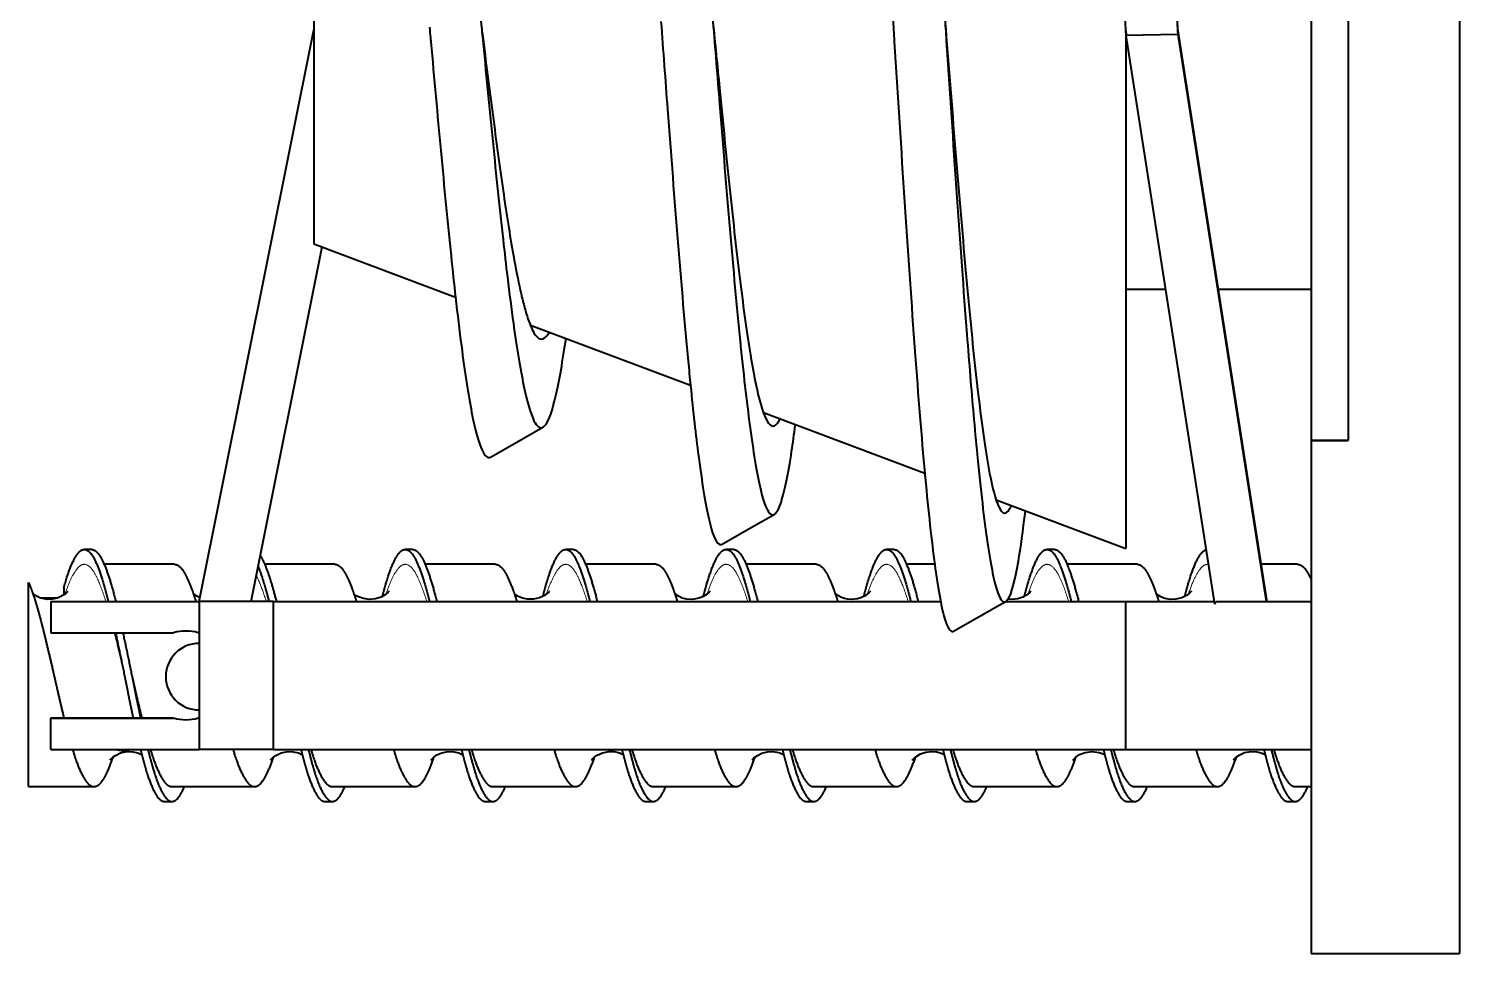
# Model space of a CAD drawing. Header units: inches. Extents: x 0 to 11, y 0 to 8.5.
# Drawn here: x 7.069 to 8.589, y 2.355 to 3.337 of the extents above; entities that cross this region are included whole.
import ezdxf

# ---------------------------------------------------------------- set-up
doc = ezdxf.new("R2010")
doc.units = ezdxf.units.IN
doc.header["$LTSCALE"] = 0.5
doc.header["$MEASUREMENT"] = 0
doc.layers.add('TANGENT_LINES', color=7, linetype='Continuous', lineweight=15)
doc.layers.add('Visible', color=7, linetype='Continuous', lineweight=40)

msp = doc.modelspace()

# ---------------------------------------------------------------- linework, layer by layer
at = {"layer": 'TANGENT_LINES'}
for points, weights, knots in [([(7.1077, 2.7372), (7.1156, 2.7607), (7.1233, 2.7666), (7.1318, 2.7732), (7.1404, 2.7563), (7.1455, 2.7462), (7.1508, 2.729)], [0.991968539742, 0.955470283993, 1, 0.951056516295, 1, 0.970100841654, 0.976731966897], [0.00100201, 0.00100201, 0.00100201, 0.01111111, 0.01111111, 0.02222222, 0.02222222, 0.02900991, 0.02900991, 0.02900991]), ([(7.4486, 2.7371), (7.4565, 2.7607), (7.4642, 2.7666), (7.4727, 2.7732), (7.4813, 2.7563), (7.4863, 2.7462), (7.4917, 2.7292)], [0.99202034302, 0.95543870754, 1, 0.951056516295, 1, 0.970237633086, 0.9766720555], [0.22321706, 0.22321706, 0.22321706, 0.23333333, 0.23333333, 0.24444444, 0.24444444, 0.25120107, 0.25120107, 0.25120107]), ([(7.6191, 2.7371), (7.6269, 2.7607), (7.6347, 2.7666), (7.6432, 2.7732), (7.6517, 2.7563), (7.6568, 2.7462), (7.6622, 2.729)], [0.992096589129, 0.955392322145, 1, 0.951056516295, 1, 0.970060489934, 0.976749932086], [0.33431764, 0.33431764, 0.33431764, 0.34444444, 0.34444444, 0.35555556, 0.35555556, 0.3623524, 0.3623524, 0.3623524]), ([(7.7895, 2.7369), (7.7973, 2.7607), (7.8051, 2.7666), (7.8136, 2.7732), (7.8222, 2.7563), (7.8272, 2.7462), (7.8326, 2.7292)], [0.992393057892, 0.955212967706, 1, 0.951056516295, 1, 0.970238978732, 0.976671473735], [0.44538804, 0.44538804, 0.44538804, 0.45555556, 0.45555556, 0.46666667, 0.46666667, 0.47342299, 0.47342299, 0.47342299]), ([(7.96, 2.7371), (7.9678, 2.7607), (7.9756, 2.7666), (7.9841, 2.7732), (7.9926, 2.7563), (7.9977, 2.7462), (8.003, 2.7292)], [0.992008864212, 0.955445700114, 1, 0.951056516295, 1, 0.970219556368, 0.976679884981], [0.55655198, 0.55655198, 0.55655198, 0.56666667, 0.56666667, 0.57777778, 0.57777778, 0.58453851, 0.58453851, 0.58453851]), ([(8.1304, 2.7372), (8.1383, 2.7607), (8.146, 2.7666), (8.1545, 2.7732), (8.1631, 2.7563), (8.1682, 2.7462), (8.1735, 2.729)], [0.991945457964, 0.955484369407, 1, 0.951056516295, 1, 0.970057521126, 0.976751259099], [0.66767187, 0.66767187, 0.66767187, 0.67777778, 0.67777778, 0.68888889, 0.68888889, 0.69568641, 0.69568641, 0.69568641]), ([(8.3009, 2.7371), (8.3087, 2.7607), (8.3165, 2.7666), (8.3192, 2.7687), (8.322, 2.7683)], [0.992104967912, 0.955387231309, 1, 0.983825460672, 0.978341444481], [0.77876093, 0.77876093, 0.77876093, 0.78888889, 0.78888889, 0.79256082, 0.79256082, 0.79256082]), ([(7.3107, 2.7566), (7.3107, 2.7564), (7.3108, 2.7563), (7.3159, 2.7462), (7.3212, 2.7292)], [0.999174396461, 0.999583656557, 1, 0.970218770933, 0.976680225779], [0.133238815, 0.133238815, 0.133238815, 0.133333333, 0.133333333, 0.140094244, 0.140094244, 0.140094244])]:
    msp.add_rational_spline(points, weights, degree=2, knots=knots, dxfattribs=at)
msp.add_rational_spline([(7.1599, 2.6955), (7.1652, 2.6737), (7.1707, 2.6502)], [0.987504084133, 0.966175755312, 0.982832080815], degree=2, dxfattribs=at)
at = {"layer": 'Visible'}
for p, q in [((8.4311, 3.7723), (8.4311, 2.9)), ((8.4704, 3.7723), (8.4704, 2.9)), ((8.4704, 3.7723), (8.4704, 2.9)), ((8.5886, 3.7723), (8.5886, 2.355)), ((7.3719, 3.5635), (7.3719, 3.1088)), ((7.25, 2.729), (7.3719, 3.3362)), ((8.2339, 3.3356), (8.2342, 3.3302)), ((8.2342, 3.335), (8.2342, 3.3362)), ((8.2342, 3.335), (8.2348, 3.3314)), ((8.2342, 3.335), (8.2342, 3.3314)), ((8.2894, 3.3314), (8.2342, 3.3302)), ((8.2894, 3.3314), (8.2342, 3.3302)), ((8.2342, 3.3302), (8.3286, 2.7261)), ((8.2342, 3.3302), (8.2342, 2.785)), ((8.2894, 3.335), (8.3838, 2.7308)), ((8.2894, 3.335), (8.2894, 3.3314)), ((8.2894, 3.3314), (8.3835, 2.729)), ((7.3052, 2.729), (7.3808, 3.1055)), ((7.3719, 3.1088), (7.5223, 3.0523)), ((8.2342, 3.0606), (8.2763, 3.0606)), ((8.3323, 3.0606), (8.4311, 3.0606)), ((7.602, 3.0224), (7.7719, 2.9586)), ((7.8495, 2.9295), (8.0208, 2.8652)), ((8.4311, 2.9), (8.4311, 2.355)), ((8.4704, 2.9), (8.4311, 2.9)), ((8.4311, 2.9), (8.4704, 2.9)), ((8.0966, 2.8367), (8.2342, 2.785)), ((7.1358, 2.7841), (7.1279, 2.7841)), ((7.4767, 2.7841), (7.4688, 2.7841)), ((7.6472, 2.7841), (7.6393, 2.7841)), ((7.8176, 2.7841), (7.8097, 2.7841)), ((7.9881, 2.7841), (7.9802, 2.7841)), ((8.1585, 2.7841), (8.1506, 2.7841)), ((7.2236, 2.7684), (7.1491, 2.7684)), ((7.394, 2.7684), (7.3195, 2.7684)), ((7.5645, 2.7684), (7.4899, 2.7684)), ((7.7349, 2.7684), (7.6603, 2.7684)), ((7.9054, 2.7684), (7.8308, 2.7684)), ((8.0313, 2.7684), (8.0013, 2.7684)), ((8.2463, 2.7684), (8.1718, 2.7684)), ((8.4167, 2.7684), (8.3779, 2.7684)), ((7.0689, 2.5322), (7.0689, 2.749)), ((7.1063, 2.7435), (7.1063, 2.7358)), ((7.0989, 2.7325), (7.0816, 2.7325)), ((7.0925, 2.729), (7.0925, 2.6956)), ((7.0925, 2.729), (7.25, 2.729)), ((7.3287, 2.729), (7.25, 2.729)), ((7.25, 2.729), (7.25, 2.5715)), ((7.3287, 2.729), (8.0376, 2.729)), ((7.3287, 2.729), (7.3287, 2.5715)), ((8.0999, 2.7249), (8.1068, 2.7288)), ((8.1068, 2.729), (8.2342, 2.729)), ((8.2342, 2.5715), (8.2342, 2.729)), ((8.2342, 2.729), (8.3281, 2.729)), ((8.3298, 2.729), (8.3286, 2.7261)), ((8.3298, 2.729), (8.4311, 2.729)), ((8.3838, 2.7308), (8.3838, 2.729)), ((7.0925, 2.6956), (7.2229, 2.6956)), ((7.0925, 2.6956), (7.0925, 2.6954)), ((7.0925, 2.6954), (7.222, 2.6954)), ((7.2491, 2.6956), (7.25, 2.6956)), ((7.25, 2.6956), (7.25, 2.6954)), ((7.0925, 2.6051), (7.2106, 2.6051)), ((7.0925, 2.6051), (7.0925, 2.6048)), ((7.0925, 2.5715), (7.0925, 2.6048)), ((7.0925, 2.6048), (7.2229, 2.6048)), ((7.2106, 2.6051), (7.222, 2.6051)), ((7.2491, 2.6048), (7.25, 2.6048)), ((7.25, 2.6051), (7.25, 2.6048)), ((7.0925, 2.5715), (7.25, 2.5715)), ((7.3287, 2.5715), (7.25, 2.5715)), ((7.3287, 2.5715), (8.2342, 2.5715)), ((8.2342, 2.5715), (8.4311, 2.5715)), ((7.0689, 2.5322), (7.1384, 2.5322)), ((7.221, 2.5322), (7.3088, 2.5322)), ((7.3915, 2.5322), (7.4792, 2.5322)), ((7.5619, 2.5322), (7.6497, 2.5322)), ((7.7324, 2.5322), (7.8202, 2.5322)), ((7.9028, 2.5322), (7.9906, 2.5322)), ((8.0733, 2.5322), (8.1611, 2.5322)), ((8.2437, 2.5322), (8.3315, 2.5322)), ((8.4142, 2.5322), (8.4311, 2.5322)), ((7.2132, 2.5164), (7.221, 2.5164)), ((7.3836, 2.5164), (7.3915, 2.5164)), ((7.5541, 2.5164), (7.5619, 2.5164)), ((7.7245, 2.5164), (7.7324, 2.5164)), ((7.895, 2.5164), (7.9028, 2.5164)), ((8.0654, 2.5164), (8.0733, 2.5164)), ((8.2358, 2.5164), (8.2437, 2.5164)), ((8.4063, 2.5164), (8.4142, 2.5164)), ((8.4311, 2.355), (8.5886, 2.355))]:
    msp.add_line(p, q, dxfattribs=at)
at = {"layer": 'Visible', "flags": 128}
for points in [[(7.5596, 2.8823), (7.5874, 2.8981), (7.6151, 2.9139)], [(7.8054, 2.7898), (7.8331, 2.8056), (7.8608, 2.8213)], [(7.0814, 2.7325), (7.0795, 2.7333), (7.0765, 2.7348), (7.0741, 2.7364), (7.0734, 2.737)], [(7.1064, 2.7359), (7.1018, 2.7333), (7.0992, 2.7324)], [(7.108, 2.737), (7.107, 2.7362), (7.1064, 2.7359)], [(7.1105, 2.7393), (7.1103, 2.7391), (7.1098, 2.7386), (7.108, 2.737)], [(7.2506, 2.733), (7.2476, 2.7344), (7.2446, 2.7364), (7.2436, 2.7371)], [(7.445, 2.7345), (7.4432, 2.7336), (7.4374, 2.7316), (7.4307, 2.731), (7.4245, 2.7319), (7.4203, 2.7333), (7.4176, 2.7346), (7.4149, 2.7364), (7.4141, 2.737)], [(7.4488, 2.737), (7.447, 2.7357), (7.445, 2.7345)], [(7.4517, 2.7398), (7.4515, 2.7396), (7.4505, 2.7385), (7.4491, 2.7372), (7.4488, 2.737)], [(7.6154, 2.7344), (7.6115, 2.7327), (7.6053, 2.7312), (7.5988, 2.7312), (7.5934, 2.7323), (7.5898, 2.7337), (7.5881, 2.7346), (7.5864, 2.7357), (7.5848, 2.7369)], [(7.6192, 2.7369), (7.6187, 2.7365), (7.616, 2.7348), (7.6154, 2.7344)], [(7.622, 2.7395), (7.6219, 2.7395), (7.6213, 2.7388), (7.6201, 2.7377), (7.6192, 2.7369)], [(7.7857, 2.7343), (7.7808, 2.7323), (7.7739, 2.731), (7.7676, 2.7314), (7.7631, 2.7325), (7.759, 2.7344), (7.7553, 2.7369), (7.7551, 2.737)], [(7.7895, 2.7368), (7.786, 2.7345), (7.7857, 2.7343)], [(7.7924, 2.7396), (7.7924, 2.7396), (7.7917, 2.7388), (7.7896, 2.7369), (7.7895, 2.7368)], [(7.9561, 2.7343), (7.9556, 2.734), (7.9528, 2.7328), (7.9493, 2.7318), (7.9433, 2.731), (7.9386, 2.7313), (7.9354, 2.732), (7.9321, 2.7331), (7.9282, 2.7351), (7.9254, 2.7371)], [(7.96, 2.7369), (7.9596, 2.7365), (7.9579, 2.7353), (7.9561, 2.7343)], [(7.9631, 2.7398), (7.9629, 2.7397), (7.9612, 2.7379), (7.96, 2.7369)], [(8.1306, 2.737), (8.1287, 2.7356), (8.1267, 2.7344)], [(8.1335, 2.7399), (8.1334, 2.7398), (8.132, 2.7381), (8.1306, 2.737)], [(8.2972, 2.7344), (8.2938, 2.7329), (8.2874, 2.7312), (8.2816, 2.7311), (8.2775, 2.7317), (8.2745, 2.7325), (8.2707, 2.7342), (8.2667, 2.7368), (8.2663, 2.7371)], [(8.3011, 2.737), (8.2988, 2.7353), (8.2972, 2.7344)], [(8.3039, 2.7398), (8.3039, 2.7397), (8.3033, 2.7391), (8.3023, 2.738), (8.3011, 2.737)], [(7.0992, 2.7324), (7.0938, 2.7312), (7.0887, 2.731), (7.0835, 2.7319), (7.0814, 2.7325)], [(8.0514, 2.6973), (8.0791, 2.7131), (8.0999, 2.7249)], [(8.1267, 2.7344), (8.1248, 2.7335), (8.1194, 2.7317), (8.1132, 2.731), (8.1089, 2.7313)], [(7.1583, 2.5634), (7.1611, 2.5654), (7.1666, 2.568), (7.1719, 2.5693), (7.1757, 2.5696), (7.1795, 2.5693), (7.1847, 2.5681), (7.1893, 2.5661)], [(7.3289, 2.5635), (7.3316, 2.5654), (7.337, 2.568), (7.3423, 2.5693), (7.3461, 2.5696), (7.35, 2.5693), (7.3554, 2.568), (7.3598, 2.5661)], [(7.4994, 2.5636), (7.5026, 2.5658), (7.5077, 2.5681), (7.5128, 2.5693), (7.5165, 2.5696), (7.5204, 2.5693), (7.5257, 2.5681), (7.5302, 2.5661)], [(7.6697, 2.5634), (7.6728, 2.5656), (7.6784, 2.5682), (7.685, 2.5695), (7.6904, 2.5694), (7.6941, 2.5687), (7.6974, 2.5676), (7.7004, 2.5662)], [(7.8403, 2.5635), (7.8429, 2.5654), (7.8475, 2.5677), (7.8537, 2.5693), (7.8595, 2.5695), (7.8636, 2.5689), (7.8667, 2.568), (7.8706, 2.5664), (7.8709, 2.5662)], [(8.0107, 2.5635), (8.0123, 2.5647), (8.0162, 2.567), (8.022, 2.5689), (8.0279, 2.5696), (8.0334, 2.569), (8.0381, 2.5677), (8.0413, 2.5662)], [(8.1813, 2.5636), (8.1852, 2.5663), (8.1912, 2.5686), (8.1985, 2.5696), (8.2058, 2.5686), (8.2093, 2.5674), (8.2118, 2.5662), (8.2118, 2.5662)], [(8.3517, 2.5636), (8.3519, 2.5637), (8.3553, 2.5661), (8.3604, 2.5683), (8.3672, 2.5695), (8.3735, 2.5692), (8.3781, 2.568), (8.3822, 2.5662)], [(7.1554, 2.5604), (7.1559, 2.5609), (7.1577, 2.5628), (7.1583, 2.5634)], [(7.3259, 2.5605), (7.3259, 2.5605), (7.3266, 2.5613), (7.3284, 2.5631), (7.3289, 2.5635)], [(7.4963, 2.5604), (7.4964, 2.5606), (7.4975, 2.5618), (7.4994, 2.5635), (7.4994, 2.5636)], [(7.6668, 2.5605), (7.667, 2.5607), (7.6676, 2.5614), (7.6688, 2.5626), (7.6697, 2.5634)], [(7.8373, 2.5605), (7.8375, 2.5607), (7.8381, 2.5615), (7.8393, 2.5627), (7.8403, 2.5635)], [(8.0075, 2.5602), (8.0078, 2.5606), (8.0088, 2.5617), (8.0103, 2.5631), (8.0107, 2.5635)], [(8.1781, 2.5604), (8.1781, 2.5604), (8.1789, 2.5614), (8.1812, 2.5635), (8.1813, 2.5636)], [(8.3486, 2.5605), (8.3486, 2.5605), (8.3496, 2.5616), (8.3517, 2.5636)]]:
    msp.add_lwpolyline(points, dxfattribs=at)
at = {"layer": 'Visible'}
for centre, radius, start, end in [((7.236, 2.6502), 0.0473, 106.089, 107.2027), ((7.236, 2.6502), 0.0473, 73.9113, 106.0887), ((7.236, 2.6502), 0.0473, 72.7973, 73.911), ((7.25, 2.649), 0.0354, 90, 270), ((7.236, 2.6502), 0.0473, 252.7973, 253.911), ((7.236, 2.6502), 0.0473, 286.089, 287.2027)]:
    msp.add_arc(centre, radius, start, end, dxfattribs=at)
at = {"layer": 'Visible', "extrusion": (0, -8.19504e-16, -1)}
msp.add_arc((-7.236, 2.6502), 0.0473, 253.9113, 286.0887, dxfattribs=at)
at = {"layer": 'Visible', "extrusion": (0, 0, -1)}
msp.add_ellipse((7.1693, 2.5806), major_axis=(-0.0147, 0), ratio=0.717533, start_param=4.191521, end_param=5.233257, dxfattribs=at)
at = {"layer": 'Visible'}
for points, knots in [([(8.2298, 3.9898), (8.2334, 3.9878), (8.237, 3.9774), (8.2443, 3.9402), (8.2479, 3.9132), (8.2552, 3.8446), (8.2588, 3.803), (8.2659, 3.7121), (8.2692, 3.6637), (8.2726, 3.612), (8.2737, 3.5944), (8.2748, 3.5764), (8.28, 3.494), (8.284, 3.4259), (8.288, 3.3571), (8.2885, 3.3485), (8.289, 3.34), (8.2894, 3.3314)], [0.9307999, 0.9307999, 0.9307999, 0.9307999, 0.94335938, 0.94335938, 0.95605469, 0.95605469, 0.96875, 0.96875, 0.98040997, 0.98040997, 0.98040997, 0.984375, 0.984375, 0.99827307, 0.99827307, 0.99827307, 1, 1, 1, 1]), ([(7.8964, 3.7608), (7.8979, 3.7758), (7.8993, 3.79), (7.9044, 3.8369), (7.908, 3.8647), (7.9153, 3.9061), (7.919, 3.9197), (7.9245, 3.9288), (7.9265, 3.9299), (7.9284, 3.9288), (7.9301, 3.9278), (7.9318, 3.925), (7.9372, 3.9111), (7.9409, 3.894), (7.9482, 3.8454), (7.9518, 3.814), (7.9591, 3.739), (7.9628, 3.6955), (7.9701, 3.5998), (7.9737, 3.5475), (7.9804, 3.4468), (7.9835, 3.3992), (7.9866, 3.3511), (7.9871, 3.3431), (7.9876, 3.3351), (7.9881, 3.327), (7.9882, 3.3258), (7.9882, 3.3247), (7.992, 3.2661), (7.9956, 3.2085), (8.0029, 3.0974), (8.0066, 3.0439), (8.0137, 2.9469), (8.0172, 2.9031), (8.0208, 2.8649), (8.0209, 2.8634), (8.021, 2.862), (8.0245, 2.8243), (8.0279, 2.7931), (8.0313, 2.7681), (8.0315, 2.766), (8.0318, 2.764), (8.0339, 2.749), (8.0358, 2.7378), (8.0376, 2.7286), (8.0394, 2.7194), (8.0412, 2.7122), (8.0458, 2.699), (8.0486, 2.6958), (8.0514, 2.6973)], [0.6082655, 0.6082655, 0.6082655, 0.6082655, 0.6132812, 0.6132812, 0.6259766, 0.6259766, 0.6386719, 0.6386719, 0.6453182, 0.6453182, 0.6453182, 0.6513672, 0.6513672, 0.6640625, 0.6640625, 0.6767578, 0.6767578, 0.6894531, 0.6894531, 0.7021484, 0.7021484, 0.7128035, 0.7128035, 0.7128035, 0.7145839, 0.7145839, 0.7145839, 0.7148438, 0.7148438, 0.7275391, 0.7275391, 0.7402344, 0.7402344, 0.7524657, 0.7524657, 0.7524657, 0.7529297, 0.7529297, 0.7646434, 0.7646434, 0.7646434, 0.765625, 0.765625, 0.7719797, 0.7719797, 0.7719797, 0.7783203, 0.7783203, 0.7879659, 0.7879659, 0.7879659, 0.7879659]), ([(7.9838, 3.8973), (7.9855, 3.8963), (7.9871, 3.8938), (7.9925, 3.881), (7.9961, 3.8649), (8.0016, 3.8304), (8.0035, 3.8169), (8.0053, 3.8018), (8.0071, 3.7874), (8.0089, 3.7714), (8.0144, 3.7186), (8.018, 3.6775), (8.0253, 3.5868), (8.0289, 3.5373), (8.0357, 3.4419), (8.0387, 3.3967), (8.0418, 3.3511), (8.0424, 3.3424), (8.043, 3.3337), (8.0472, 3.2705), (8.0508, 3.2158), (8.0581, 3.1102), (8.0618, 3.0593), (8.0678, 2.9824), (8.0701, 2.954), (8.0724, 2.9276), (8.0737, 2.9127), (8.0751, 2.8984), (8.08, 2.8475), (8.0837, 2.8157), (8.091, 2.7661), (8.0946, 2.7482), (8.1011, 2.7304), (8.1039, 2.7272), (8.1068, 2.7288), (8.1075, 2.7292), (8.1082, 2.7299), (8.1089, 2.731), (8.109, 2.7311), (8.1091, 2.7312), (8.1129, 2.737), (8.1165, 2.7506), (8.1227, 2.7861), (8.1251, 2.804), (8.1276, 2.825)], [0.6455314, 0.6455314, 0.6455314, 0.6455314, 0.6513672, 0.6513672, 0.6640625, 0.6640625, 0.6705431, 0.6705431, 0.6705431, 0.6767578, 0.6767578, 0.6894531, 0.6894531, 0.7021484, 0.7021484, 0.7128034, 0.7128034, 0.7128034, 0.7148438, 0.7148438, 0.7275391, 0.7275391, 0.7402344, 0.7402344, 0.7483367, 0.7483367, 0.7483367, 0.7529297, 0.7529297, 0.765625, 0.765625, 0.7783203, 0.7783203, 0.7881608, 0.7881608, 0.7881608, 0.79067, 0.79067, 0.79067, 0.7910156, 0.7910156, 0.8037109, 0.8037109, 0.8123425, 0.8123425, 0.8123425, 0.8123425]), ([(7.7379, 3.8048), (7.7413, 3.8029), (7.7446, 3.7958), (7.7516, 3.7706), (7.7553, 3.7514), (7.7597, 3.7216), (7.7605, 3.7159), (7.7613, 3.7101), (7.7642, 3.6892), (7.767, 3.6651), (7.7735, 3.6045), (7.7772, 3.5661), (7.7844, 3.4838), (7.7881, 3.4398), (7.7931, 3.3783), (7.7944, 3.3617), (7.7957, 3.3452), (7.798, 3.316), (7.8004, 3.2867), (7.8063, 3.2119), (7.81, 3.1669), (7.8173, 3.0818), (7.8209, 3.0416), (7.8248, 3.0037), (7.825, 3.0019), (7.8251, 3.0001), (7.8286, 2.9661), (7.8321, 2.9359), (7.8392, 2.8838), (7.8428, 2.8624), (7.8501, 2.8322), (7.8538, 2.8234), (7.8586, 2.8207), (7.8597, 2.8207), (7.8608, 2.8213), (7.8633, 2.8228), (7.8659, 2.8274), (7.872, 2.8465), (7.8757, 2.8644), (7.8806, 2.897), (7.8819, 2.9064), (7.8832, 2.9164)], [0.3604518, 0.3604518, 0.3604518, 0.3604518, 0.3720703, 0.3720703, 0.3847656, 0.3847656, 0.3875531, 0.3875531, 0.3875531, 0.3974609, 0.3974609, 0.4101562, 0.4101562, 0.4228516, 0.4228516, 0.4274568, 0.4274568, 0.4274568, 0.4355469, 0.4355469, 0.4482422, 0.4482422, 0.4609375, 0.4609375, 0.4615753, 0.4615753, 0.4615753, 0.4736328, 0.4736328, 0.4863281, 0.4863281, 0.4990234, 0.4990234, 0.5029599, 0.5029599, 0.5029599, 0.5117188, 0.5117188, 0.5244141, 0.5244141, 0.528943, 0.528943, 0.528943, 0.528943]), ([(7.4924, 3.7123), (7.4937, 3.7116), (7.4949, 3.7103), (7.4998, 3.703), (7.5035, 3.6927), (7.5108, 3.6627), (7.5144, 3.643), (7.5181, 3.6191), (7.5181, 3.6188), (7.5182, 3.6185), (7.5218, 3.5951), (7.5254, 3.5678), (7.5327, 3.507), (7.5363, 3.4734), (7.5433, 3.4062), (7.5466, 3.3729), (7.5499, 3.3392), (7.5502, 3.3357), (7.5506, 3.3322), (7.5545, 3.2914), (7.5582, 3.2539), (7.5655, 3.1811), (7.5691, 3.146), (7.5743, 3.0996), (7.5759, 3.0862), (7.5774, 3.0734), (7.5795, 3.056), (7.5816, 3.0397), (7.5874, 2.9985), (7.591, 2.9762), (7.5983, 2.941), (7.602, 2.9283), (7.6088, 2.9144), (7.612, 2.9121), (7.6151, 2.9139), (7.6156, 2.9141), (7.6161, 2.9145), (7.6202, 2.9185), (7.6239, 2.9276), (7.6312, 2.9564), (7.6348, 2.9761), (7.6389, 3.003), (7.6392, 3.0056), (7.6396, 3.0082)], [0.0757696, 0.0757696, 0.0757696, 0.0757696, 0.0800781, 0.0800781, 0.0927734, 0.0927734, 0.1054688, 0.1054688, 0.1056172, 0.1056172, 0.1056172, 0.1181641, 0.1181641, 0.1308594, 0.1308594, 0.1423589, 0.1423589, 0.1423589, 0.1435547, 0.1435547, 0.15625, 0.15625, 0.1689453, 0.1689453, 0.1743365, 0.1743365, 0.1743365, 0.1816406, 0.1816406, 0.1943359, 0.1943359, 0.2070312, 0.2070312, 0.2180404, 0.2180404, 0.2180404, 0.2197266, 0.2197266, 0.2324219, 0.2324219, 0.2451172, 0.2451172, 0.246424, 0.246424, 0.246424, 0.246424]), ([(7.7405, 3.3452), (7.7428, 3.3141), (7.7451, 3.2829), (7.7511, 3.2035), (7.7548, 3.1556), (7.7621, 3.0652), (7.7657, 3.0226), (7.7702, 2.9754), (7.7711, 2.9668), (7.7719, 2.9584), (7.7747, 2.9305), (7.7775, 2.9055), (7.784, 2.8555), (7.7876, 2.8329), (7.7949, 2.8011), (7.7986, 2.7919), (7.8033, 2.7892), (7.8043, 2.7892), (7.8054, 2.7898)], [0.42745694, 0.42745694, 0.42745694, 0.42745694, 0.43554688, 0.43554688, 0.44824219, 0.44824219, 0.4609375, 0.4609375, 0.46388186, 0.46388186, 0.46388186, 0.47363281, 0.47363281, 0.48632812, 0.48632812, 0.49902344, 0.49902344, 0.50272324, 0.50272324, 0.50272324, 0.50272324]), ([(7.7957, 3.3451), (7.798, 3.3216), (7.8004, 3.2979), (7.8063, 3.2373), (7.81, 3.2008), (7.8173, 3.1314), (7.8209, 3.0986), (7.8264, 3.0543), (7.8282, 3.0405), (7.83, 3.0275), (7.8319, 3.0143), (7.8337, 3.002), (7.8357, 2.9898), (7.8359, 2.9887), (7.8361, 2.9877), (7.8395, 2.9671), (7.843, 2.9504), (7.8475, 2.9348), (7.8485, 2.9317), (7.8495, 2.929), (7.8521, 2.9218), (7.8548, 2.9174), (7.8574, 2.9158), (7.8575, 2.9158), (7.8575, 2.9158), (7.8606, 2.914), (7.8638, 2.9163), (7.867, 2.9228)], [0.42745848, 0.42745848, 0.42745848, 0.42745848, 0.43554688, 0.43554688, 0.44824219, 0.44824219, 0.4609375, 0.4609375, 0.46722585, 0.46722585, 0.46722585, 0.47363281, 0.47363281, 0.47425657, 0.47425657, 0.47425657, 0.48632812, 0.48632812, 0.48979676, 0.48979676, 0.48979676, 0.49902344, 0.49902344, 0.49906969, 0.49906969, 0.49906969, 0.51010094, 0.51010094, 0.51010094, 0.51010094]), ([(8.0418, 3.3511), (8.0424, 3.3438), (8.043, 3.3365), (8.0472, 3.2835), (8.0508, 3.2376), (8.0581, 3.1487), (8.0618, 3.1057), (8.0691, 3.0263), (8.0727, 2.9897), (8.0764, 2.9576), (8.0765, 2.9572), (8.0765, 2.9569), (8.0782, 2.9422), (8.0799, 2.9286), (8.0816, 2.916), (8.0835, 2.9017), (8.0854, 2.8889), (8.0904, 2.8595), (8.0935, 2.8456), (8.0966, 2.8363), (8.0972, 2.8347), (8.0977, 2.8332), (8.1002, 2.8272), (8.1021, 2.8243), (8.104, 2.8232), (8.1057, 2.8222), (8.1075, 2.8228), (8.1103, 2.8261), (8.1114, 2.8279), (8.1124, 2.8303)], [0.71280571, 0.71280571, 0.71280571, 0.71280571, 0.71484375, 0.71484375, 0.72753906, 0.72753906, 0.74023438, 0.74023438, 0.75292969, 0.75292969, 0.75306823, 0.75306823, 0.75306823, 0.75893278, 0.75893278, 0.75893278, 0.765625, 0.765625, 0.77641762, 0.77641762, 0.77641762, 0.77832031, 0.77832031, 0.78494181, 0.78494181, 0.78494181, 0.79101562, 0.79101562, 0.79470499, 0.79470499, 0.79470499, 0.79470499]), ([(7.4946, 3.3392), (7.495, 3.3354), (7.4953, 3.3316), (7.4958, 3.3264), (7.4959, 3.3249), (7.4961, 3.3234), (7.4996, 3.2847), (7.5031, 3.2457), (7.5103, 3.1688), (7.5139, 3.131), (7.5191, 3.0808), (7.5207, 3.0661), (7.5223, 3.0521), (7.5244, 3.0338), (7.5264, 3.0166), (7.5322, 2.9726), (7.5358, 2.9487), (7.5431, 2.9111), (7.5468, 2.8975), (7.5535, 2.8831), (7.5566, 2.8806), (7.5596, 2.8823)], [0.1423589, 0.1423589, 0.1423589, 0.1423589, 0.14355469, 0.14355469, 0.1440236, 0.1440236, 0.1440236, 0.15625, 0.15625, 0.16894531, 0.16894531, 0.17445108, 0.17445108, 0.17445108, 0.18164062, 0.18164062, 0.19433594, 0.19433594, 0.20703125, 0.20703125, 0.21773739, 0.21773739, 0.21773739, 0.21773739]), ([(7.5499, 3.3391), (7.5502, 3.3365), (7.5506, 3.3338), (7.5545, 3.3027), (7.5582, 3.274), (7.5655, 3.218), (7.5691, 3.1909), (7.5764, 3.141), (7.5799, 3.1182), (7.5835, 3.0981), (7.5836, 3.0976), (7.5837, 3.0971), (7.5862, 3.0829), (7.5886, 3.0705), (7.5911, 3.0596), (7.5923, 3.0543), (7.5935, 3.0493), (7.5971, 3.0354), (7.5995, 3.0278), (7.602, 3.0219), (7.6032, 3.0189), (7.6044, 3.0164), (7.6074, 3.0114), (7.6092, 3.0094), (7.6109, 3.0084), (7.6128, 3.0073), (7.6147, 3.0074), (7.6183, 3.0097), (7.62, 3.0117), (7.6217, 3.0146)], [0.14236778, 0.14236778, 0.14236778, 0.14236778, 0.14355469, 0.14355469, 0.15625, 0.15625, 0.16894531, 0.16894531, 0.18134036, 0.18134036, 0.18134036, 0.18164062, 0.18164062, 0.19015603, 0.19015603, 0.19015603, 0.19433594, 0.19433594, 0.20276799, 0.20276799, 0.20276799, 0.20703125, 0.20703125, 0.2131499, 0.2131499, 0.2131499, 0.21972656, 0.21972656, 0.22561701, 0.22561701, 0.22561701, 0.22561701])]:
    msp.add_open_spline(points, degree=3, knots=knots, dxfattribs=at)
for points in [[(8.2327, 3.3571), (8.2331, 3.3499), (8.2335, 3.3428), (8.2339, 3.3356)], [(8.288, 3.3571), (8.2885, 3.3497), (8.289, 3.3424), (8.2894, 3.335)]]:
    msp.add_open_spline(points, degree=3, dxfattribs=at)
for points, weights, knots in [([(7.1063, 2.7435), (7.1148, 2.7747), (7.1233, 2.7822), (7.1256, 2.7841), (7.1279, 2.7841), (7.1343, 2.7841), (7.1404, 2.7704), (7.1468, 2.7559), (7.1535, 2.7292)], [1, 0.951056516295, 1, 0.98653911021, 0.980482497363, 0.964517406085, 1, 0.962367104504, 0.9826064615], [0, 0, 0, 0.01111111, 0.01111111, 0.01416699, 0.01416699, 0.02222222, 0.02222222, 0.03076561, 0.03076561, 0.03076561]), ([(7.1358, 2.7841), (7.1421, 2.7841), (7.1482, 2.7704), (7.1487, 2.7695), (7.1491, 2.7684), (7.1552, 2.754), (7.1614, 2.7291)], [0.980480878953, 0.964519204698, 1, 0.997386558798, 0.995052218077, 0.963755562294, 0.982627041805], [0.0141674, 0.0141674, 0.0141674, 0.02222222, 0.02222222, 0.02281552, 0.02281552, 0.03076995, 0.03076995, 0.03076995]), ([(7.4448, 2.7347), (7.446, 2.7393), (7.4472, 2.7435), (7.4557, 2.7747), (7.4642, 2.7822), (7.4665, 2.7841), (7.4688, 2.7841), (7.4752, 2.7841), (7.4813, 2.7704), (7.4878, 2.7558), (7.4945, 2.729)], [0.98805652113, 0.993037924551, 1, 0.951056516295, 1, 0.986546890116, 0.980489500841, 0.964509626179, 1, 0.962223804414, 0.982761437144], [0.2206417, 0.2206417, 0.2206417, 0.22222222, 0.22222222, 0.23333333, 0.23333333, 0.23638745, 0.23638745, 0.24444444, 0.24444444, 0.25302037, 0.25302037, 0.25302037]), ([(7.4767, 2.7841), (7.483, 2.7841), (7.4891, 2.7704), (7.4895, 2.7696), (7.4899, 2.7687), (7.496, 2.7543), (7.5023, 2.7292)], [0.980492446262, 0.96450635586, 1, 0.997783180997, 0.995767176735, 0.963573868128, 0.98258927972], [0.23638671, 0.23638671, 0.23638671, 0.24444444, 0.24444444, 0.2449477, 0.2449477, 0.25298421, 0.25298421, 0.25298421]), ([(7.6153, 2.7347), (7.6165, 2.7393), (7.6176, 2.7435), (7.6261, 2.7747), (7.6347, 2.7822), (7.6369, 2.7841), (7.6393, 2.7841), (7.6456, 2.7841), (7.6517, 2.7704), (7.6582, 2.7559), (7.6649, 2.7292)], [0.988109162876, 0.99307467239, 1, 0.951056516295, 1, 0.9865425869, 0.980485626471, 0.964513929395, 1, 0.962379044149, 0.982593624798], [0.33176115, 0.33176115, 0.33176115, 0.33333333, 0.33333333, 0.34444444, 0.34444444, 0.34749954, 0.34749954, 0.35555556, 0.35555556, 0.36409624, 0.36409624, 0.36409624]), ([(7.6471, 2.7841), (7.6535, 2.7841), (7.6596, 2.7704), (7.6599, 2.7696), (7.6603, 2.7688), (7.6664, 2.7543), (7.6728, 2.7292)], [0.980494370894, 0.964504219453, 1, 0.997842561792, 0.995875324169, 0.963521666157, 0.982613223178], [0.34749733, 0.34749733, 0.34749733, 0.35555556, 0.35555556, 0.35604534, 0.35604534, 0.36410037, 0.36410037, 0.36410037]), ([(7.7856, 2.7344), (7.7869, 2.7391), (7.7881, 2.7435), (7.7966, 2.7747), (7.8051, 2.7822), (7.8074, 2.7841), (7.8097, 2.7841), (7.8161, 2.7841), (7.8222, 2.7704), (7.8286, 2.7559), (7.8353, 2.7291)], [0.987750489872, 0.992822745698, 1, 0.951056516295, 1, 0.986552567519, 0.980494614766, 0.964503948776, 1, 0.962348619581, 0.982626358225], [0.44281507, 0.44281507, 0.44281507, 0.44444444, 0.44444444, 0.45555556, 0.45555556, 0.45860838, 0.45860838, 0.46666667, 0.46666667, 0.47521425, 0.47521425, 0.47521425]), ([(7.8176, 2.7841), (7.8239, 2.7841), (7.83, 2.7704), (7.8304, 2.7696), (7.8308, 2.7688), (7.8369, 2.7543), (7.8432, 2.7291)], [0.980493720179, 0.964504941722, 1, 0.997821596338, 0.995837107867, 0.963493402387, 0.98266001377], [0.45860861, 0.45860861, 0.45860861, 0.46666667, 0.46666667, 0.46716121, 0.46716121, 0.47522134, 0.47522134, 0.47522134]), ([(7.9562, 2.7346), (7.9573, 2.7392), (7.9585, 2.7435), (7.967, 2.7747), (7.9756, 2.7822), (7.9778, 2.7841), (7.9802, 2.7841), (7.9865, 2.7841), (7.9926, 2.7704), (7.9991, 2.7558), (8.0058, 2.729)], [0.988013305649, 0.993007699199, 1, 0.951056516295, 1, 0.98654420267, 0.98048708104, 0.964512313625, 1, 0.962259610131, 0.982722556831], [0.55396817, 0.55396817, 0.55396817, 0.55555556, 0.55555556, 0.56666667, 0.56666667, 0.56972139, 0.56972139, 0.57777778, 0.57777778, 0.58634557, 0.58634557, 0.58634557]), ([(7.988, 2.7841), (7.9944, 2.7841), (8.0005, 2.7704), (8.0009, 2.7696), (8.0012, 2.7687), (8.0074, 2.7542), (8.0137, 2.729)], [0.980490494625, 0.964508522665, 1, 0.997727136254, 0.995665369439, 0.96348926244, 0.982725785913], [0.56972053, 0.56972053, 0.56972053, 0.57777778, 0.57777778, 0.57829376, 0.57829376, 0.58634625, 0.58634625, 0.58634625]), ([(8.1266, 2.7347), (8.1278, 2.7393), (8.129, 2.7435), (8.1375, 2.7747), (8.146, 2.7822), (8.1483, 2.7841), (8.1506, 2.7841), (8.157, 2.7841), (8.1631, 2.7704), (8.1695, 2.7559), (8.1762, 2.7292)], [0.988127199721, 0.993087245755, 1, 0.951056516295, 1, 0.986545545798, 0.980488290331, 0.964510970497, 1, 0.96238553428, 0.982586651935], [0.66509734, 0.66509734, 0.66509734, 0.66666667, 0.66666667, 0.67777778, 0.67777778, 0.6808322, 0.6808322, 0.68888889, 0.68888889, 0.6974281, 0.6974281, 0.6974281]), ([(8.1585, 2.7841), (8.1648, 2.7841), (8.1709, 2.7704), (8.1713, 2.7695), (8.1717, 2.7686), (8.1779, 2.7541), (8.1841, 2.729)], [0.980484696742, 0.964514962284, 1, 0.997565781004, 0.995373695247, 0.96358875882, 0.982711352351], [0.6808331, 0.6808331, 0.6808331, 0.68888889, 0.68888889, 0.6894415, 0.6894415, 0.69745434, 0.69745434, 0.69745434]), ([(8.297, 2.7345), (8.2982, 2.7392), (8.2994, 2.7435), (8.3079, 2.7747), (8.3165, 2.7822), (8.318, 2.7835), (8.3196, 2.7839)], [0.987884491722, 0.992917293725, 1, 0.951056516295, 1, 0.990837031327, 0.985104958396], [0.77616987, 0.77616987, 0.77616987, 0.77777778, 0.77777778, 0.78888889, 0.78888889, 0.79096906, 0.79096906, 0.79096906]), ([(7.2236, 2.7684), (7.2299, 2.7684), (7.236, 2.7563), (7.2398, 2.7488), (7.2437, 2.7374), (7.2451, 2.7335), (7.2464, 2.7291)], [0.980482732169, 0.964517145158, 1, 0.977760459469, 0.97573186943, 0.975040790829, 0.976695307359], [0.12527804, 0.12527804, 0.12527804, 0.13333333, 0.13333333, 0.13838214, 0.13838214, 0.14010211, 0.14010211, 0.14010211]), ([(7.3149, 2.7775), (7.3168, 2.7746), (7.3187, 2.7704), (7.3191, 2.7696), (7.3195, 2.7686), (7.3256, 2.7542), (7.3319, 2.7292)], [0.982848579956, 0.988912615643, 1, 0.997634822915, 0.995498238575, 0.963650980598, 0.982592347294], [0.13081628, 0.13081628, 0.13081628, 0.13333333, 0.13333333, 0.13387027, 0.13387027, 0.14187374, 0.14187374, 0.14187374]), ([(7.394, 2.7684), (7.4004, 2.7684), (7.4065, 2.7563), (7.4102, 2.7488), (7.4142, 2.7373), (7.4156, 2.7334), (7.4169, 2.7291)], [0.980491332477, 0.964507592389, 1, 0.977690619725, 0.975719327816, 0.97505152092, 0.976717763453], [0.23638699, 0.23638699, 0.23638699, 0.24444444, 0.24444444, 0.2495091, 0.2495091, 0.25122484, 0.25122484, 0.25122484]), ([(7.5645, 2.7684), (7.5708, 2.7684), (7.5769, 2.7563), (7.5807, 2.7487), (7.5848, 2.737), (7.586, 2.7333), (7.5873, 2.7292)], [0.980493510605, 0.964505174352, 1, 0.97736616414, 0.975666290759, 0.975132445873, 0.976663260632], [0.34749755, 0.34749755, 0.34749755, 0.35555556, 0.35555556, 0.36069387, 0.36069387, 0.36230756, 0.36230756, 0.36230756]), ([(7.7349, 2.7684), (7.7413, 2.7684), (7.7474, 2.7563), (7.7511, 2.7488), (7.7551, 2.7373), (7.7564, 2.7334), (7.7578, 2.7291)], [0.980479173541, 0.96452110032, 1, 0.977707054519, 0.975722243261, 0.97504977304, 0.976708493029], [0.45861227, 0.45861227, 0.45861227, 0.46666667, 0.46666667, 0.47172759, 0.47172759, 0.47344228, 0.47344228, 0.47344228]), ([(7.9054, 2.7684), (7.9117, 2.7684), (7.9178, 2.7563), (7.9216, 2.7488), (7.9255, 2.7373), (7.9269, 2.7334), (7.9282, 2.7291)], [0.980492852335, 0.964505905071, 1, 0.97769906221, 0.975720822711, 0.975053266297, 0.97669990289], [0.56971994, 0.56971994, 0.56971994, 0.57777778, 0.57777778, 0.58284052, 0.58284052, 0.58454894, 0.58454894, 0.58454894]), ([(8.2463, 2.7684), (8.2526, 2.7684), (8.2587, 2.7563), (8.2625, 2.7488), (8.2664, 2.7373), (8.2678, 2.7334), (8.2692, 2.7291)], [0.980480759634, 0.964519337315, 1, 0.97773309801, 0.975726908446, 0.975040950986, 0.976723666723], [0.79194521, 0.79194521, 0.79194521, 0.8, 0.8, 0.80505501, 0.80505501, 0.80678343, 0.80678343, 0.80678343]), ([(8.4167, 2.7684), (8.4231, 2.7684), (8.4291, 2.7563), (8.4301, 2.7544), (8.4311, 2.7523)], [0.980493906584, 0.964504734815, 1, 0.994319907124, 0.989958210595], [0.903053004, 0.903053004, 0.903053004, 0.911111111, 0.911111111, 0.912400601, 0.912400601, 0.912400601]), ([(7.0689, 2.749), (7.0711, 2.7436), (7.0734, 2.737), (7.0741, 2.7349), (7.0748, 2.7328), (7.0784, 2.7217), (7.0819, 2.7082), (7.0823, 2.7068), (7.0826, 2.7055), (7.0891, 2.6798), (7.0957, 2.6507), (7.0977, 2.6421), (7.0996, 2.6335), (7.103, 2.6187), (7.1064, 2.6049)], [0.984393108546, 0.976639598459, 0.975667581118, 0.975371096223, 0.975705543131, 0.977432295533, 0.995977583856, 0.997898564802, 1, 0.962495152413, 0.982469400552, 0.988561363882, 1, 0.980356236466, 0.976480759804], [0.02443405, 0.02443405, 0.02443405, 0.02735859, 0.02735859, 0.02825064, 0.02825064, 0.03285627, 0.03285627, 0.03333333, 0.03333333, 0.04184765, 0.04184765, 0.04444444, 0.04444444, 0.04890396, 0.04890396, 0.04890396]), ([(7.1612, 2.6956), (7.1659, 2.6736), (7.1707, 2.6502), (7.1711, 2.6478), (7.1716, 2.6454), (7.1731, 2.6383), (7.1744, 2.6313), (7.1749, 2.6288), (7.1754, 2.6263), (7.1776, 2.6154), (7.1799, 2.605)], [0.982873413895, 0.968206207048, 0.982827277277, 0.984356870252, 0.986207006936, 0.991693887849, 1, 0.997019242112, 0.994401552683, 0.983085685721, 0.978554476565], [0.03584523, 0.03584523, 0.03584523, 0.04192297, 0.04192297, 0.0425588, 0.0425588, 0.04444444, 0.04444444, 0.04512113, 0.04512113, 0.04804636, 0.04804636, 0.04804636]), ([(7.169, 2.6956), (7.1738, 2.6736), (7.1785, 2.6502), (7.1805, 2.6407), (7.1823, 2.6313), (7.185, 2.6178), (7.1878, 2.605)], [0.982874796339, 0.96820253138, 0.982833232447, 0.988898577714, 1, 0.984149808964, 0.978565685517], [0.03584495, 0.03584495, 0.03584495, 0.04192421, 0.04192421, 0.04444444, 0.04444444, 0.04804274, 0.04804274, 0.04804274]), ([(7.1785, 2.6502), (7.1805, 2.6418), (7.1823, 2.6335), (7.1856, 2.6187), (7.1891, 2.6049)], [0.982842063608, 0.988906657124, 1, 0.9803355991, 0.976472634203], [0.041926042, 0.041926042, 0.041926042, 0.044444444, 0.044444444, 0.048908641, 0.048908641, 0.048908641]), ([(7.1157, 2.5712), (7.1162, 2.5696), (7.1167, 2.568), (7.1252, 2.5405), (7.1337, 2.5339), (7.136, 2.5322), (7.1383, 2.5322), (7.1447, 2.5322), (7.1508, 2.5443), (7.1545, 2.5517), (7.1585, 2.5632)], [0.99448841072, 0.997068637885, 1, 0.951056516295, 1, 0.986547886349, 0.980490398008, 0.964508629946, 1, 0.977752217026, 0.97573036853], [0.05489008, 0.05489008, 0.05489008, 0.05555556, 0.05555556, 0.06666667, 0.06666667, 0.06972055, 0.06972055, 0.07777778, 0.07777778, 0.08282845, 0.08282845, 0.08282845]), ([(7.1878, 2.5712), (7.1885, 2.5685), (7.1891, 2.5659), (7.1903, 2.5613), (7.1915, 2.557), (7.2, 2.5258), (7.2085, 2.5184), (7.2108, 2.5164), (7.2131, 2.5164)], [0.983092274322, 0.985257526169, 0.988042596305, 0.993028191086, 1, 0.951056516295, 1, 0.986548039666, 0.980490536087], [0.05308867, 0.05308867, 0.05308867, 0.05397282, 0.05397282, 0.05555556, 0.05555556, 0.06666667, 0.06666667, 0.06972052, 0.06972052, 0.06972052]), ([(7.1957, 2.5712), (7.1975, 2.5637), (7.1994, 2.557), (7.2079, 2.5258), (7.2164, 2.5184), (7.2187, 2.5164), (7.221, 2.5164), (7.2274, 2.5164), (7.2335, 2.5301), (7.2338, 2.5309), (7.2342, 2.5318)], [0.983082730886, 0.989124989619, 1, 0.951056516295, 1, 0.986551422933, 0.980493583567, 0.964505093363, 1, 0.997817468197, 0.995829587232], [0.05308672, 0.05308672, 0.05308672, 0.05555556, 0.05555556, 0.06666667, 0.06666667, 0.06971975, 0.06971975, 0.07777778, 0.07777778, 0.07827325, 0.07827325, 0.07827325]), ([(7.1984, 2.5711), (7.1989, 2.5695), (7.1994, 2.568), (7.2079, 2.5405), (7.2164, 2.5339), (7.2187, 2.5322), (7.221, 2.5322)], [0.994675388387, 0.997174588747, 1, 0.951056516295, 1, 0.986551422933, 0.980493583567], [0.05491413, 0.05491413, 0.05491413, 0.05555556, 0.05555556, 0.06666667, 0.06666667, 0.06971975, 0.06971975, 0.06971975]), ([(7.2861, 2.5713), (7.2866, 2.5696), (7.2871, 2.568), (7.2957, 2.5405), (7.3042, 2.5339), (7.3064, 2.5322), (7.3088, 2.5322), (7.3151, 2.5322), (7.3212, 2.5443), (7.3251, 2.5519), (7.3291, 2.5636)], [0.99436493875, 0.996998385885, 1, 0.951056516295, 1, 0.986551844272, 0.980493963154, 0.964504672023, 1, 0.977406799043, 0.975672461855], [0.16598524, 0.16598524, 0.16598524, 0.16666667, 0.16666667, 0.17777778, 0.17777778, 0.18083077, 0.18083077, 0.18888889, 0.18888889, 0.19401798, 0.19401798, 0.19401798]), ([(7.3582, 2.5714), (7.3589, 2.5685), (7.3596, 2.5657), (7.3608, 2.5612), (7.3619, 2.557), (7.3705, 2.5258), (7.379, 2.5184), (7.3812, 2.5164), (7.3836, 2.5164)], [0.982949654478, 0.985234340922, 0.988222371037, 0.99315344052, 1, 0.951056516295, 1, 0.986540913279, 0.980484120047], [0.16417052, 0.16417052, 0.16417052, 0.16511237, 0.16511237, 0.16666667, 0.16666667, 0.17777778, 0.17777778, 0.18083325, 0.18083325, 0.18083325]), ([(7.3661, 2.5712), (7.368, 2.5637), (7.3698, 2.557), (7.3783, 2.5258), (7.3869, 2.5184), (7.3891, 2.5164), (7.3915, 2.5164), (7.3978, 2.5164), (7.4039, 2.5301), (7.4043, 2.531), (7.4047, 2.5319)], [0.983087257798, 0.989129062833, 1, 0.951056516295, 1, 0.986547649157, 0.980490184395, 0.964508867139, 1, 0.997718260937, 0.995649270652], [0.16419876, 0.16419876, 0.16419876, 0.16666667, 0.16666667, 0.17777778, 0.17777778, 0.18083172, 0.18083172, 0.18888889, 0.18888889, 0.18940689, 0.18940689, 0.18940689]), ([(7.3688, 2.5714), (7.3693, 2.5697), (7.3698, 2.568), (7.3783, 2.5405), (7.3869, 2.5339), (7.3891, 2.5322), (7.3915, 2.5322)], [0.994120812029, 0.996858803827, 1, 0.951056516295, 1, 0.986547649157, 0.980490184395], [0.16595355, 0.16595355, 0.16595355, 0.16666667, 0.16666667, 0.17777778, 0.17777778, 0.18083172, 0.18083172, 0.18083172]), ([(7.4566, 2.5714), (7.4571, 2.5697), (7.4576, 2.568), (7.4661, 2.5405), (7.4746, 2.5339), (7.4769, 2.5322), (7.4792, 2.5322), (7.4856, 2.5322), (7.4917, 2.5443), (7.4955, 2.5518), (7.4994, 2.5633)], [0.994246892211, 0.996931005182, 1, 0.951056516295, 1, 0.986537458189, 0.980481010848, 0.964519058106, 1, 0.97767450532, 0.975716490638], [0.27708106, 0.27708106, 0.27708106, 0.27777778, 0.27777778, 0.28888889, 0.28888889, 0.29194514, 0.29194514, 0.3, 0.3, 0.30506832, 0.30506832, 0.30506832]), ([(7.5287, 2.5713), (7.5293, 2.5686), (7.53, 2.566), (7.5312, 2.5613), (7.5324, 2.557), (7.5409, 2.5258), (7.5494, 2.5184), (7.5517, 2.5164), (7.554, 2.5164)], [0.983023513948, 0.985175225689, 0.987944643289, 0.992959568251, 1, 0.951056516295, 1, 0.986552434932, 0.980494495308], [0.27529682, 0.27529682, 0.27529682, 0.27617946, 0.27617946, 0.27777778, 0.27777778, 0.28888889, 0.28888889, 0.29194174, 0.29194174, 0.29194174]), ([(7.5365, 2.5712), (7.5384, 2.5637), (7.5403, 2.557), (7.5488, 2.5258), (7.5573, 2.5184), (7.5596, 2.5164), (7.5619, 2.5164), (7.5683, 2.5164), (7.5744, 2.5301), (7.5748, 2.531), (7.5752, 2.532)], [0.98305285759, 0.989098079631, 1, 0.951056516295, 1, 0.986541016706, 0.980484213134, 0.96451549959, 1, 0.997552831409, 0.995350379118], [0.27530283, 0.27530283, 0.27530283, 0.27777778, 0.27777778, 0.28888889, 0.28888889, 0.29194434, 0.29194434, 0.3, 0.3, 0.30055555, 0.30055555, 0.30055555]), ([(7.5392, 2.5714), (7.5398, 2.5697), (7.5403, 2.568), (7.5488, 2.5405), (7.5573, 2.5339), (7.5596, 2.5322), (7.5619, 2.5322)], [0.994206427312, 0.996907859034, 1, 0.951056516295, 1, 0.986541016706, 0.980484213134], [0.2770758, 0.2770758, 0.2770758, 0.27777778, 0.27777778, 0.28888889, 0.28888889, 0.29194434, 0.29194434, 0.29194434]), ([(7.6271, 2.5712), (7.6276, 2.5696), (7.628, 2.568), (7.6366, 2.5405), (7.6451, 2.5339), (7.6473, 2.5322), (7.6497, 2.5322), (7.656, 2.5322), (7.6621, 2.5443), (7.6659, 2.5517), (7.6699, 2.5632)], [0.994499693197, 0.997075045869, 1, 0.951056516295, 1, 0.986549832198, 0.980492150595, 0.964506684097, 1, 0.977749431528, 0.975729862562], [0.38822487, 0.38822487, 0.38822487, 0.38888889, 0.38888889, 0.4, 0.4, 0.40305345, 0.40305345, 0.41111111, 0.41111111, 0.41616242, 0.41616242, 0.41616242]), ([(7.6991, 2.5712), (7.6998, 2.5685), (7.7005, 2.5659), (7.7017, 2.5613), (7.7028, 2.557), (7.7114, 2.5258), (7.7199, 2.5184), (7.7221, 2.5164), (7.7245, 2.5164)], [0.98308726871, 0.985263315264, 0.98806579018, 0.993044400627, 1, 0.951056516295, 1, 0.986545611117, 0.980488349145], [0.38642098, 0.38642098, 0.38642098, 0.38730983, 0.38730983, 0.38888889, 0.38888889, 0.4, 0.4, 0.4030544, 0.4030544, 0.4030544]), ([(7.707, 2.5713), (7.7089, 2.5638), (7.7107, 2.557), (7.7192, 2.5258), (7.7278, 2.5184), (7.73, 2.5164), (7.7324, 2.5164), (7.7387, 2.5164), (7.7448, 2.5301), (7.7452, 2.5311), (7.7457, 2.5322)], [0.982974878047, 0.989027582569, 1, 0.951056516295, 1, 0.9865366789, 0.98048030971, 0.964519837395, 1, 0.997365890212, 0.995015312933], [0.38639794, 0.38639794, 0.38639794, 0.38888889, 0.38888889, 0.4, 0.4, 0.40305643, 0.40305643, 0.41111111, 0.41111111, 0.4117091, 0.4117091, 0.4117091]), ([(7.7097, 2.5713), (7.7102, 2.5696), (7.7107, 2.568), (7.7192, 2.5405), (7.7278, 2.5339), (7.73, 2.5322), (7.7324, 2.5322)], [0.994367958669, 0.997000106874, 1, 0.951056516295, 1, 0.9865366789, 0.98048030971], [0.38820786, 0.38820786, 0.38820786, 0.38888889, 0.38888889, 0.4, 0.4, 0.40305643, 0.40305643, 0.40305643]), ([(7.7975, 2.5713), (7.798, 2.5696), (7.7985, 2.568), (7.807, 2.5405), (7.8155, 2.5339), (7.8178, 2.5322), (7.8201, 2.5322), (7.8265, 2.5322), (7.8326, 2.5443), (7.8364, 2.5518), (7.8404, 2.5634)], [0.994299528398, 0.99696107597, 1, 0.951056516295, 1, 0.98655071035, 0.98049294163, 0.964505805945, 1, 0.97756626585, 0.975697983516], [0.49931011, 0.49931011, 0.49931011, 0.5, 0.5, 0.51111111, 0.51111111, 0.51416436, 0.51416436, 0.52222222, 0.52222222, 0.52731511, 0.52731511, 0.52731511]), ([(7.8695, 2.5714), (7.8702, 2.5686), (7.8709, 2.5659), (7.8721, 2.5613), (7.8733, 2.557), (7.8818, 2.5258), (7.8903, 2.5184), (7.8926, 2.5164), (7.8949, 2.5164)], [0.982896590932, 0.985135030374, 0.988053489473, 0.993035805881, 1, 0.951056516295, 1, 0.986544131073, 0.980487016582], [0.4974929, 0.4974929, 0.4974929, 0.49841899, 0.49841899, 0.5, 0.5, 0.51111111, 0.51111111, 0.51416585, 0.51416585, 0.51416585]), ([(7.8774, 2.5715), (7.8793, 2.5638), (7.8812, 2.557), (7.8897, 2.5258), (7.8982, 2.5184), (7.9005, 2.5164), (7.9028, 2.5164), (7.9092, 2.5164), (7.9153, 2.5301), (7.9156, 2.531), (7.916, 2.5319)], [0.982867566521, 0.988929961767, 1, 0.951056516295, 1, 0.986544725489, 0.980487551745, 0.964511790806, 1, 0.997621356312, 0.995473915856], [0.49748689, 0.49748689, 0.49748689, 0.5, 0.5, 0.51111111, 0.51111111, 0.51416572, 0.51416572, 0.52222222, 0.52222222, 0.52276222, 0.52276222, 0.52276222]), ([(7.8802, 2.5712), (7.8807, 2.5696), (7.8812, 2.568), (7.8897, 2.5405), (7.8982, 2.5339), (7.9005, 2.5322), (7.9028, 2.5322)], [0.994467657411, 0.997056845877, 1, 0.951056516295, 1, 0.986544725489, 0.980487551745], [0.49933185, 0.49933185, 0.49933185, 0.5, 0.5, 0.51111111, 0.51111111, 0.51416572, 0.51416572, 0.51416572]), ([(7.9679, 2.5713), (7.9684, 2.5696), (7.9689, 2.568), (7.9775, 2.5405), (7.986, 2.5339), (7.9882, 2.5322), (7.9906, 2.5322), (7.9969, 2.5322), (8.003, 2.5443), (8.0068, 2.5517), (8.0108, 2.5632)], [0.994317779344, 0.996971492798, 1, 0.951056516295, 1, 0.986535118599, 0.980478906031, 0.964521397696, 1, 0.977732357003, 0.975726774943], [0.61042358, 0.61042358, 0.61042358, 0.61111111, 0.61111111, 0.62222222, 0.62222222, 0.62527901, 0.62527901, 0.63333333, 0.63333333, 0.63838852, 0.63838852, 0.63838852]), ([(8.04, 2.5712), (8.0407, 2.5687), (8.0413, 2.5662), (8.0425, 2.5614), (8.0437, 2.557), (8.0523, 2.5258), (8.0608, 2.5184), (8.063, 2.5164), (8.0654, 2.5164)], [0.983048774917, 0.985111714472, 0.987740535301, 0.992815701392, 1, 0.951056516295, 1, 0.986552570658, 0.980494617594], [0.60863533, 0.60863533, 0.60863533, 0.60948014, 0.60948014, 0.61111111, 0.61111111, 0.62222222, 0.62222222, 0.62527505, 0.62527505, 0.62527505]), ([(8.0479, 2.5714), (8.0498, 2.5638), (8.0516, 2.557), (8.0601, 2.5258), (8.0687, 2.5184), (8.0709, 2.5164), (8.0733, 2.5164), (8.0796, 2.5164), (8.0857, 2.5301), (8.0861, 2.5309), (8.0864, 2.5318)], [0.982964244273, 0.989017940608, 1, 0.951056516295, 1, 0.986549913403, 0.980492223742, 0.964506602892, 1, 0.997776080592, 0.995754264392], [0.60861797, 0.60861797, 0.60861797, 0.61111111, 0.61111111, 0.62222222, 0.62222222, 0.62527565, 0.62527565, 0.63333333, 0.63333333, 0.63383821, 0.63383821, 0.63383821]), ([(8.0506, 2.5712), (8.0511, 2.5696), (8.0516, 2.568), (8.0601, 2.5405), (8.0687, 2.5339), (8.0709, 2.5322), (8.0733, 2.5322)], [0.994495424731, 0.99707262178, 1, 0.951056516295, 1, 0.986549913403, 0.980492223742], [0.61044654, 0.61044654, 0.61044654, 0.61111111, 0.61111111, 0.62222222, 0.62222222, 0.62527565, 0.62527565, 0.62527565]), ([(8.1384, 2.5712), (8.1389, 2.5696), (8.1394, 2.568), (8.1479, 2.5405), (8.1564, 2.5339), (8.1587, 2.5322), (8.161, 2.5322), (8.1674, 2.5322), (8.1735, 2.5443), (8.1773, 2.5518), (8.1813, 2.5634)], [0.994498013526, 0.997074092005, 1, 0.951056516295, 1, 0.986551260985, 0.980493437672, 0.96450525531, 1, 0.977557322053, 0.975696497105], [0.72155798, 0.72155798, 0.72155798, 0.72222222, 0.72222222, 0.73333333, 0.73333333, 0.73638646, 0.73638646, 0.74444444, 0.74444444, 0.74953936, 0.74953936, 0.74953936]), ([(8.2105, 2.5712), (8.2112, 2.5685), (8.2118, 2.5659), (8.213, 2.5613), (8.2142, 2.557), (8.2227, 2.5258), (8.2312, 2.5184), (8.2335, 2.5164), (8.2358, 2.5164)], [0.983075081852, 0.985228897899, 0.987997399507, 0.992996561112, 1, 0.951056516295, 1, 0.986542664775, 0.980485696571], [0.71975182, 0.71975182, 0.71975182, 0.72063231, 0.72063231, 0.72222222, 0.72222222, 0.73333333, 0.73333333, 0.73638841, 0.73638841, 0.73638841]), ([(8.2183, 2.5713), (8.2202, 2.5637), (8.2221, 2.557), (8.2306, 2.5258), (8.2391, 2.5184), (8.2414, 2.5164), (8.2437, 2.5164), (8.2501, 2.5164), (8.2562, 2.5301), (8.2565, 2.5309), (8.2569, 2.5318)], [0.983036340809, 0.989083178313, 1, 0.951056516295, 1, 0.986552242642, 0.980494322062, 0.964504273653, 1, 0.997841169304, 0.995872784797], [0.71974389, 0.71974389, 0.71974389, 0.72222222, 0.72222222, 0.73333333, 0.73333333, 0.73638623, 0.73638623, 0.74444444, 0.74444444, 0.74493454, 0.74493454, 0.74493454]), ([(8.2211, 2.5712), (8.2216, 2.5696), (8.2221, 2.568), (8.2306, 2.5405), (8.2391, 2.5339), (8.2414, 2.5322), (8.2437, 2.5322)], [0.99445159716, 0.997047716024, 1, 0.951056516295, 1, 0.986552242642, 0.980494322062], [0.721552, 0.721552, 0.721552, 0.72222222, 0.72222222, 0.73333333, 0.73333333, 0.73638623, 0.73638623, 0.73638623]), ([(8.3088, 2.5714), (8.3093, 2.5697), (8.3098, 2.568), (8.3184, 2.5405), (8.3269, 2.5339), (8.3291, 2.5322), (8.3315, 2.5322), (8.3378, 2.5322), (8.3439, 2.5443), (8.3477, 2.5518), (8.3517, 2.5634)], [0.994221368598, 0.99691640845, 1, 0.951056516295, 1, 0.986549059367, 0.980491454484, 0.964507456929, 1, 0.977508703767, 0.975688531367], [0.8326333, 0.8326333, 0.8326333, 0.83333333, 0.83333333, 0.84444444, 0.84444444, 0.84749807, 0.84749807, 0.85555556, 0.85555556, 0.86066151, 0.86066151, 0.86066151]), ([(8.3809, 2.5715), (8.3816, 2.5687), (8.3823, 2.566), (8.3835, 2.5613), (8.3846, 2.557), (8.3932, 2.5258), (8.4017, 2.5184), (8.4039, 2.5164), (8.4063, 2.5164)], [0.982877469684, 0.985098743587, 0.987991389885, 0.992992351097, 1, 0.951056516295, 1, 0.986546831074, 0.980489447673], [0.83082227, 0.83082227, 0.83082227, 0.83174246, 0.83174246, 0.83333333, 0.83333333, 0.84444444, 0.84444444, 0.84749857, 0.84749857, 0.84749857]), ([(8.3888, 2.5712), (8.3907, 2.5637), (8.3925, 2.557), (8.401, 2.5258), (8.4096, 2.5184), (8.4118, 2.5164), (8.4142, 2.5164), (8.4205, 2.5164), (8.4266, 2.5301), (8.427, 2.5309), (8.4273, 2.5318)], [0.983079394795, 0.989121987096, 1, 0.951056516295, 1, 0.986551713206, 0.980493845075, 0.964504803089, 1, 0.997825390581, 0.995844021437], [0.83086382, 0.83086382, 0.83086382, 0.83333333, 0.83333333, 0.84444444, 0.84444444, 0.84749746, 0.84749746, 0.85555556, 0.85555556, 0.85604923, 0.85604923, 0.85604923]), ([(8.3915, 2.5713), (8.392, 2.5696), (8.3925, 2.568), (8.401, 2.5405), (8.4096, 2.5339), (8.4118, 2.5322), (8.4142, 2.5322)], [0.994336681125, 0.996982275761, 1, 0.951056516295, 1, 0.986551713206, 0.980493845075], [0.83264825, 0.83264825, 0.83264825, 0.83333333, 0.83333333, 0.84444444, 0.84444444, 0.84749746, 0.84749746, 0.84749746])]:
    msp.add_rational_spline(points, weights, degree=2, knots=knots, dxfattribs=at)
msp.add_rational_spline([(7.3126, 2.7662), (7.3183, 2.752), (7.324, 2.7292)], [0.990503138403, 0.965230667772, 0.982609474541], degree=2, dxfattribs=at)

doc.saveas('drawing.dxf')
